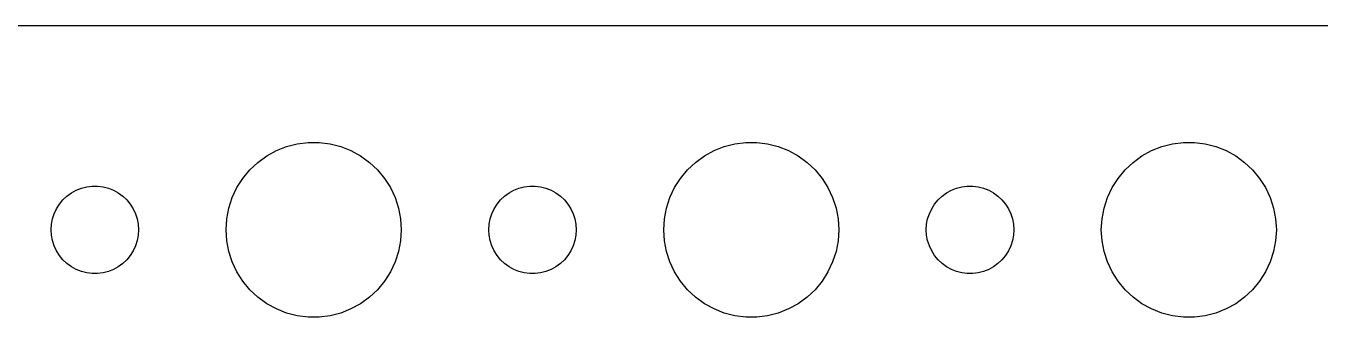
# Model space of a CAD drawing. Header units: metres. Extents: x -172 to 172, y -22 to 22.
# Drawn here: x -129.87 to -85.5, y 12.01 to 21.99 of the extents above; entities that cross this region are included whole.
import ezdxf

# ---------------------------------------------------------------- set-up
doc = ezdxf.new("R2010")
doc.units = ezdxf.units.M

msp = doc.modelspace()

# ---------------------------------------------------------------- linework, layer by layer
for p, q in [((167.314, 21.9901), (-167.314, 21.9901)), ((-121.277, 17.7145), (-120.927, 17.8532)), ((-120.927, 17.8532), (-120.562, 17.9469)), ((-120.562, 17.9469), (-120.188, 17.9941)), ((-120.188, 17.9941), (-119.812, 17.9941)), ((-119.812, 17.9941), (-119.438, 17.9469)), ((-119.438, 17.9469), (-119.073, 17.8532)), ((-119.073, 17.8532), (-118.723, 17.7145)), ((-106.277, 17.7145), (-105.927, 17.8532)), ((-105.927, 17.8532), (-105.562, 17.9469)), ((-105.562, 17.9469), (-105.188, 17.9941)), ((-105.188, 17.9941), (-104.812, 17.9941)), ((-104.812, 17.9941), (-104.438, 17.9469)), ((-104.438, 17.9469), (-104.073, 17.8532)), ((-104.073, 17.8532), (-103.723, 17.7145)), ((-91.2773, 17.7145), (-90.927, 17.8532)), ((-90.927, 17.8532), (-90.5621, 17.9469)), ((-90.5621, 17.9469), (-90.1884, 17.9941)), ((-90.1884, 17.9941), (-89.8116, 17.9941)), ((-89.8116, 17.9941), (-89.4379, 17.9469)), ((-89.4379, 17.9469), (-89.073, 17.8532)), ((-89.073, 17.8532), (-88.7227, 17.7145)), ((-122.187, 17.0536), (-121.912, 17.3115)), ((-121.912, 17.3115), (-121.607, 17.533)), ((-121.607, 17.533), (-121.277, 17.7145)), ((-118.723, 17.7145), (-118.393, 17.533)), ((-118.393, 17.533), (-118.088, 17.3115)), ((-118.088, 17.3115), (-117.813, 17.0536)), ((-107.187, 17.0536), (-106.912, 17.3115)), ((-106.912, 17.3115), (-106.607, 17.533)), ((-106.607, 17.533), (-106.277, 17.7145)), ((-103.723, 17.7145), (-103.393, 17.533)), ((-103.393, 17.533), (-103.088, 17.3115)), ((-103.088, 17.3115), (-102.813, 17.0536)), ((-92.1869, 17.0536), (-91.9123, 17.3115)), ((-91.9123, 17.3115), (-91.6075, 17.533)), ((-91.6075, 17.533), (-91.2773, 17.7145)), ((-88.7227, 17.7145), (-88.3925, 17.533)), ((-88.3925, 17.533), (-88.0877, 17.3115)), ((-88.0877, 17.3115), (-87.8131, 17.0536)), ((-122.427, 16.7634), (-122.187, 17.0536)), ((-117.813, 17.0536), (-117.573, 16.7634)), ((-107.427, 16.7634), (-107.187, 17.0536)), ((-102.813, 17.0536), (-102.573, 16.7634)), ((-92.427, 16.7634), (-92.1869, 17.0536)), ((-87.8131, 17.0536), (-87.573, 16.7634)), ((-128.139, 16.3572), (-127.964, 16.4266)), ((-127.964, 16.4266), (-127.781, 16.4734)), ((-127.781, 16.4734), (-127.594, 16.497)), ((-127.594, 16.497), (-127.406, 16.497)), ((-127.406, 16.497), (-127.219, 16.4734)), ((-127.219, 16.4734), (-127.036, 16.4266)), ((-127.036, 16.4266), (-126.861, 16.3572)), ((-122.789, 16.1044), (-122.629, 16.4453)), ((-122.629, 16.4453), (-122.427, 16.7634)), ((-117.573, 16.7634), (-117.371, 16.4453)), ((-117.371, 16.4453), (-117.211, 16.1044)), ((-113.139, 16.3572), (-112.964, 16.4266)), ((-112.964, 16.4266), (-112.781, 16.4734)), ((-112.781, 16.4734), (-112.594, 16.497)), ((-112.594, 16.497), (-112.406, 16.497)), ((-112.406, 16.497), (-112.219, 16.4734)), ((-112.219, 16.4734), (-112.036, 16.4266)), ((-112.036, 16.4266), (-111.861, 16.3572)), ((-107.789, 16.1044), (-107.629, 16.4453)), ((-107.629, 16.4453), (-107.427, 16.7634)), ((-102.573, 16.7634), (-102.371, 16.4453)), ((-102.371, 16.4453), (-102.211, 16.1044)), ((-98.1387, 16.3572), (-97.9635, 16.4266)), ((-97.9635, 16.4266), (-97.7811, 16.4734)), ((-97.7811, 16.4734), (-97.5942, 16.497)), ((-97.5942, 16.497), (-97.4058, 16.497)), ((-97.4058, 16.497), (-97.2189, 16.4734)), ((-97.2189, 16.4734), (-97.0365, 16.4266)), ((-97.0365, 16.4266), (-96.8613, 16.3572)), ((-92.7893, 16.1044), (-92.6289, 16.4453)), ((-92.6289, 16.4453), (-92.427, 16.7634)), ((-87.573, 16.7634), (-87.3711, 16.4453)), ((-87.3711, 16.4453), (-87.2107, 16.1044)), ((-128.714, 15.8817), (-128.593, 16.0268)), ((-128.593, 16.0268), (-128.456, 16.1558)), ((-128.456, 16.1558), (-128.304, 16.2665)), ((-128.304, 16.2665), (-128.139, 16.3572)), ((-126.861, 16.3572), (-126.696, 16.2665)), ((-126.696, 16.2665), (-126.544, 16.1558)), ((-126.544, 16.1558), (-126.407, 16.0268)), ((-126.407, 16.0268), (-126.286, 15.8817)), ((-122.906, 15.7461), (-122.789, 16.1044)), ((-117.211, 16.1044), (-117.094, 15.7461)), ((-113.714, 15.8817), (-113.593, 16.0268)), ((-113.593, 16.0268), (-113.456, 16.1558)), ((-113.456, 16.1558), (-113.304, 16.2665)), ((-113.304, 16.2665), (-113.139, 16.3572)), ((-111.861, 16.3572), (-111.696, 16.2665)), ((-111.696, 16.2665), (-111.544, 16.1558)), ((-111.544, 16.1558), (-111.407, 16.0268)), ((-111.407, 16.0268), (-111.286, 15.8817)), ((-107.906, 15.7461), (-107.789, 16.1044)), ((-102.211, 16.1044), (-102.094, 15.7461)), ((-98.7135, 15.8817), (-98.5934, 16.0268)), ((-98.5934, 16.0268), (-98.4561, 16.1558)), ((-98.4561, 16.1558), (-98.3037, 16.2665)), ((-98.3037, 16.2665), (-98.1387, 16.3572)), ((-96.8613, 16.3572), (-96.6963, 16.2665)), ((-96.6963, 16.2665), (-96.5439, 16.1558)), ((-96.5439, 16.1558), (-96.4065, 16.0268)), ((-96.4065, 16.0268), (-96.2865, 15.8817)), ((-92.9057, 15.7461), (-92.7893, 16.1044)), ((-87.2107, 16.1044), (-87.0943, 15.7461)), ((-128.953, 15.373), (-128.895, 15.5522)), ((-128.895, 15.5522), (-128.814, 15.7226)), ((-128.814, 15.7226), (-128.714, 15.8817)), ((-126.286, 15.8817), (-126.186, 15.7226)), ((-126.186, 15.7226), (-126.105, 15.5522)), ((-126.105, 15.5522), (-126.047, 15.373)), ((-122.976, 15.376), (-122.906, 15.7461)), ((-117.094, 15.7461), (-117.024, 15.376)), ((-113.953, 15.373), (-113.895, 15.5522)), ((-113.895, 15.5522), (-113.814, 15.7226)), ((-113.814, 15.7226), (-113.714, 15.8817)), ((-111.286, 15.8817), (-111.186, 15.7226)), ((-111.186, 15.7226), (-111.105, 15.5522)), ((-111.105, 15.5522), (-111.047, 15.373)), ((-107.976, 15.376), (-107.906, 15.7461)), ((-102.094, 15.7461), (-102.024, 15.376)), ((-98.9529, 15.373), (-98.8947, 15.5522)), ((-98.8947, 15.5522), (-98.8145, 15.7226)), ((-98.8145, 15.7226), (-98.7135, 15.8817)), ((-96.2865, 15.8817), (-96.1855, 15.7226)), ((-96.1855, 15.7226), (-96.1053, 15.5522)), ((-96.1053, 15.5522), (-96.0471, 15.373)), ((-92.9763, 15.376), (-92.9057, 15.7461)), ((-87.0943, 15.7461), (-87.0237, 15.376)), ((-129, 15), (-128.988, 15.188)), ((-128.988, 15.188), (-128.953, 15.373)), ((-126.047, 15.373), (-126.012, 15.188)), ((-126.012, 15.188), (-126, 15)), ((-123, 15), (-122.976, 15.376)), ((-117.024, 15.376), (-117, 15)), ((-114, 15), (-113.988, 15.188)), ((-113.988, 15.188), (-113.953, 15.373)), ((-111.047, 15.373), (-111.012, 15.188)), ((-111.012, 15.188), (-111, 15)), ((-108, 15), (-107.976, 15.376)), ((-102.024, 15.376), (-102, 15)), ((-99, 15), (-98.9882, 15.188)), ((-98.9882, 15.188), (-98.9529, 15.373)), ((-96.0471, 15.373), (-96.0118, 15.188)), ((-96.0118, 15.188), (-96, 15)), ((-93, 15), (-92.9763, 15.376)), ((-87.0237, 15.376), (-87, 15)), ((-128.988, 14.812), (-129, 15)), ((-128.953, 14.627), (-128.988, 14.812)), ((-126.012, 14.812), (-126.047, 14.627)), ((-126, 15), (-126.012, 14.812)), ((-122.976, 14.624), (-123, 15)), ((-117, 15), (-117.024, 14.624)), ((-113.988, 14.812), (-114, 15)), ((-113.953, 14.627), (-113.988, 14.812)), ((-111.012, 14.812), (-111.047, 14.627)), ((-111, 15), (-111.012, 14.812)), ((-107.976, 14.624), (-108, 15)), ((-102, 15), (-102.024, 14.624)), ((-98.9882, 14.812), (-99, 15)), ((-98.9529, 14.627), (-98.9882, 14.812)), ((-96.0118, 14.812), (-96.0471, 14.627)), ((-96, 15), (-96.0118, 14.812)), ((-92.9763, 14.624), (-93, 15)), ((-87, 15), (-87.0237, 14.624)), ((-128.895, 14.4478), (-128.953, 14.627)), ((-128.814, 14.2774), (-128.895, 14.4478)), ((-128.714, 14.1183), (-128.814, 14.2774)), ((-126.186, 14.2774), (-126.286, 14.1183)), ((-126.105, 14.4478), (-126.186, 14.2774)), ((-126.047, 14.627), (-126.105, 14.4478)), ((-122.906, 14.2539), (-122.976, 14.624)), ((-122.789, 13.8956), (-122.906, 14.2539)), ((-117.094, 14.2539), (-117.211, 13.8956)), ((-117.024, 14.624), (-117.094, 14.2539)), ((-113.895, 14.4478), (-113.953, 14.627)), ((-113.814, 14.2774), (-113.895, 14.4478)), ((-113.714, 14.1183), (-113.814, 14.2774)), ((-111.186, 14.2774), (-111.286, 14.1183)), ((-111.105, 14.4478), (-111.186, 14.2774)), ((-111.047, 14.627), (-111.105, 14.4478)), ((-107.906, 14.2539), (-107.976, 14.624)), ((-107.789, 13.8956), (-107.906, 14.2539)), ((-102.094, 14.2539), (-102.211, 13.8956)), ((-102.024, 14.624), (-102.094, 14.2539)), ((-98.8947, 14.4478), (-98.9529, 14.627)), ((-98.8145, 14.2774), (-98.8947, 14.4478)), ((-98.7135, 14.1183), (-98.8145, 14.2774)), ((-96.1855, 14.2774), (-96.2865, 14.1183)), ((-96.1053, 14.4478), (-96.1855, 14.2774)), ((-96.0471, 14.627), (-96.1053, 14.4478)), ((-92.9057, 14.2539), (-92.9763, 14.624)), ((-92.7893, 13.8956), (-92.9057, 14.2539)), ((-87.0943, 14.2539), (-87.2107, 13.8956)), ((-87.0237, 14.624), (-87.0943, 14.2539)), ((-128.593, 13.9732), (-128.714, 14.1183)), ((-128.456, 13.8442), (-128.593, 13.9732)), ((-128.304, 13.7335), (-128.456, 13.8442)), ((-126.544, 13.8442), (-126.696, 13.7335)), ((-126.407, 13.9732), (-126.544, 13.8442)), ((-126.286, 14.1183), (-126.407, 13.9732)), ((-122.629, 13.5547), (-122.789, 13.8956)), ((-117.211, 13.8956), (-117.371, 13.5547)), ((-113.593, 13.9732), (-113.714, 14.1183)), ((-113.456, 13.8442), (-113.593, 13.9732)), ((-113.304, 13.7335), (-113.456, 13.8442)), ((-111.544, 13.8442), (-111.696, 13.7335)), ((-111.407, 13.9732), (-111.544, 13.8442)), ((-111.286, 14.1183), (-111.407, 13.9732)), ((-107.629, 13.5547), (-107.789, 13.8956)), ((-102.211, 13.8956), (-102.371, 13.5547)), ((-98.5934, 13.9732), (-98.7135, 14.1183)), ((-98.4561, 13.8442), (-98.5934, 13.9732)), ((-98.3037, 13.7335), (-98.4561, 13.8442)), ((-96.5439, 13.8442), (-96.6963, 13.7335)), ((-96.4065, 13.9732), (-96.5439, 13.8442)), ((-96.2865, 14.1183), (-96.4065, 13.9732)), ((-92.6289, 13.5547), (-92.7893, 13.8956)), ((-87.2107, 13.8956), (-87.3711, 13.5547)), ((-128.139, 13.6427), (-128.304, 13.7335)), ((-127.964, 13.5734), (-128.139, 13.6427)), ((-127.781, 13.5266), (-127.964, 13.5734)), ((-127.594, 13.5029), (-127.781, 13.5266)), ((-127.406, 13.5029), (-127.594, 13.5029)), ((-127.219, 13.5266), (-127.406, 13.5029)), ((-127.036, 13.5734), (-127.219, 13.5266)), ((-126.861, 13.6427), (-127.036, 13.5734)), ((-126.696, 13.7335), (-126.861, 13.6427)), ((-122.427, 13.2366), (-122.629, 13.5547)), ((-117.371, 13.5547), (-117.573, 13.2366)), ((-113.139, 13.6427), (-113.304, 13.7335)), ((-112.964, 13.5734), (-113.139, 13.6427)), ((-112.781, 13.5266), (-112.964, 13.5734)), ((-112.594, 13.5029), (-112.781, 13.5266)), ((-112.406, 13.5029), (-112.594, 13.5029)), ((-112.219, 13.5266), (-112.406, 13.5029)), ((-112.036, 13.5734), (-112.219, 13.5266)), ((-111.861, 13.6427), (-112.036, 13.5734)), ((-111.696, 13.7335), (-111.861, 13.6427)), ((-107.427, 13.2366), (-107.629, 13.5547)), ((-102.371, 13.5547), (-102.573, 13.2366)), ((-98.1387, 13.6427), (-98.3037, 13.7335)), ((-97.9635, 13.5734), (-98.1387, 13.6427)), ((-97.7811, 13.5266), (-97.9635, 13.5734)), ((-97.5942, 13.5029), (-97.7811, 13.5266)), ((-97.4058, 13.5029), (-97.5942, 13.5029)), ((-97.2189, 13.5266), (-97.4058, 13.5029)), ((-97.0365, 13.5734), (-97.2189, 13.5266)), ((-96.8613, 13.6427), (-97.0365, 13.5734)), ((-96.6963, 13.7335), (-96.8613, 13.6427)), ((-92.427, 13.2366), (-92.6289, 13.5547)), ((-87.3711, 13.5547), (-87.573, 13.2366)), ((-122.187, 12.9464), (-122.427, 13.2366)), ((-121.912, 12.6884), (-122.187, 12.9464)), ((-117.813, 12.9464), (-118.088, 12.6884)), ((-117.573, 13.2366), (-117.813, 12.9464)), ((-107.187, 12.9464), (-107.427, 13.2366)), ((-106.912, 12.6884), (-107.187, 12.9464)), ((-102.813, 12.9464), (-103.088, 12.6884)), ((-102.573, 13.2366), (-102.813, 12.9464)), ((-92.1869, 12.9464), (-92.427, 13.2366)), ((-91.9123, 12.6884), (-92.1869, 12.9464)), ((-87.8131, 12.9464), (-88.0877, 12.6884)), ((-87.573, 13.2366), (-87.8131, 12.9464)), ((-121.607, 12.467), (-121.912, 12.6884)), ((-121.277, 12.2855), (-121.607, 12.467)), ((-118.393, 12.467), (-118.723, 12.2855)), ((-118.088, 12.6884), (-118.393, 12.467)), ((-106.607, 12.467), (-106.912, 12.6884)), ((-106.277, 12.2855), (-106.607, 12.467)), ((-103.393, 12.467), (-103.723, 12.2855)), ((-103.088, 12.6884), (-103.393, 12.467)), ((-91.6075, 12.467), (-91.9123, 12.6884)), ((-91.2773, 12.2855), (-91.6075, 12.467)), ((-88.3925, 12.467), (-88.7227, 12.2855)), ((-88.0877, 12.6884), (-88.3925, 12.467)), ((-120.927, 12.1468), (-121.277, 12.2855)), ((-120.562, 12.0531), (-120.927, 12.1468)), ((-120.188, 12.0059), (-120.562, 12.0531)), ((-119.812, 12.0059), (-120.188, 12.0059)), ((-119.438, 12.0531), (-119.812, 12.0059)), ((-119.073, 12.1468), (-119.438, 12.0531)), ((-118.723, 12.2855), (-119.073, 12.1468)), ((-105.927, 12.1468), (-106.277, 12.2855)), ((-105.562, 12.0531), (-105.927, 12.1468)), ((-105.188, 12.0059), (-105.562, 12.0531)), ((-104.812, 12.0059), (-105.188, 12.0059)), ((-104.438, 12.0531), (-104.812, 12.0059)), ((-104.073, 12.1468), (-104.438, 12.0531)), ((-103.723, 12.2855), (-104.073, 12.1468)), ((-90.927, 12.1468), (-91.2773, 12.2855)), ((-90.5621, 12.0531), (-90.927, 12.1468)), ((-90.1884, 12.0059), (-90.5621, 12.0531)), ((-89.8116, 12.0059), (-90.1884, 12.0059)), ((-89.4379, 12.0531), (-89.8116, 12.0059)), ((-89.073, 12.1468), (-89.4379, 12.0531)), ((-88.7227, 12.2855), (-89.073, 12.1468))]:
    msp.add_line(p, q)

doc.saveas('drawing.dxf')
